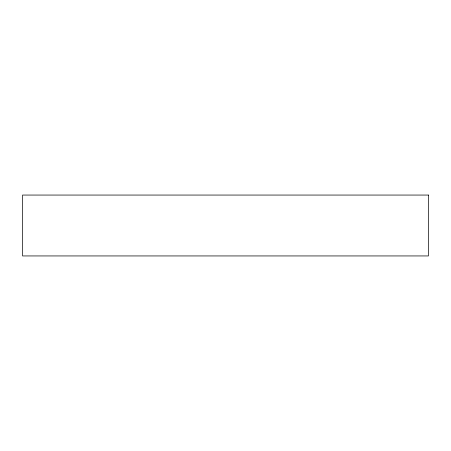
<?xml version="1.0" encoding="UTF-8"?>
<svg xmlns="http://www.w3.org/2000/svg" width="451" height="451" viewBox="0 0 451 451"><rect width="100%" height="100%" fill="white"/><g stroke="black" fill="none" stroke-linecap="round" stroke-linejoin="round"><path stroke-width="0.68" d="M428.45 195.058L22.55 195.058L22.55 255.942L428.45 255.942L428.45 195.058"/></g></svg>
